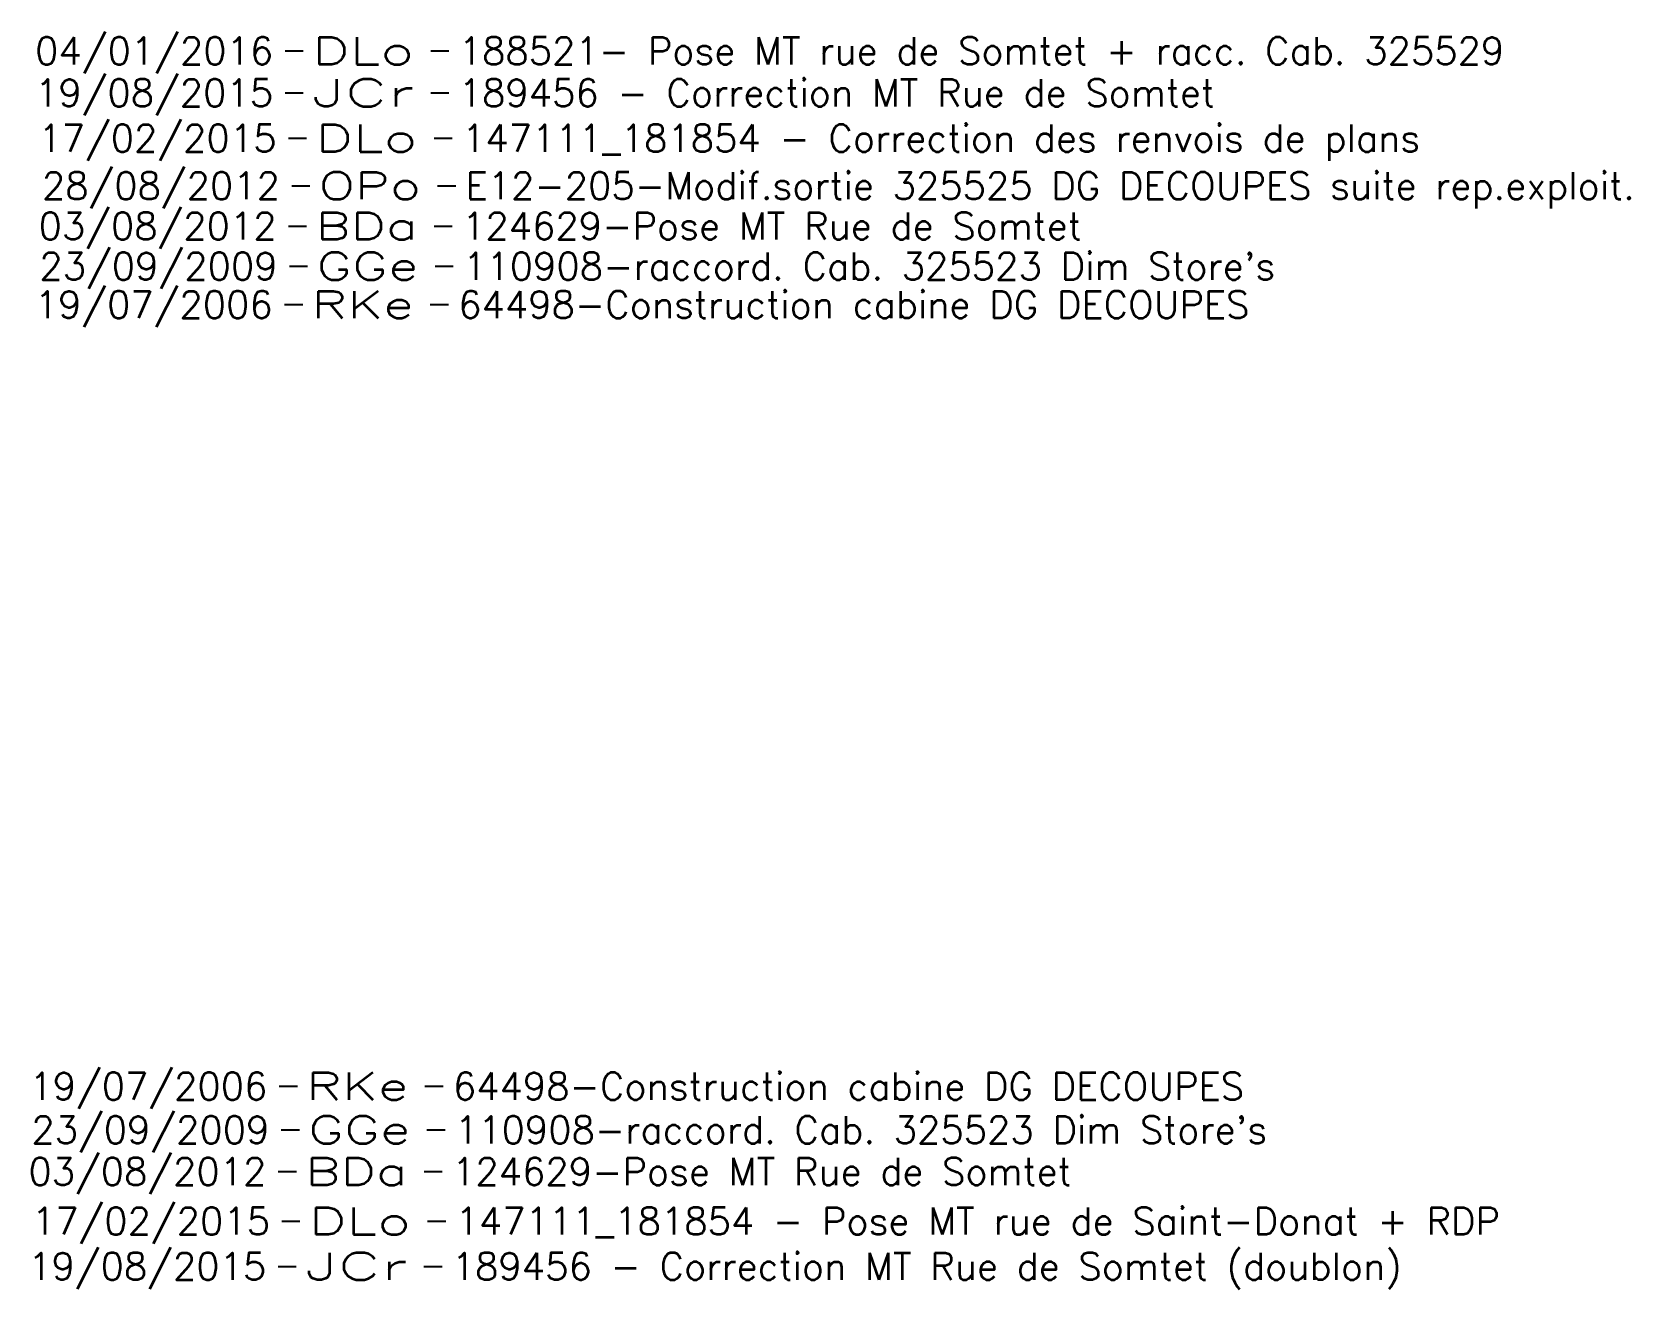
# Model space of a CAD drawing. Header units: millimetres. Extents: x 170000 to 170982, y 110182 to 111000.
# Drawn here: x 170440.72 to 170484.74, y 110483.66 to 110518.27 of the extents above; entities that cross this region are included whole.
import ezdxf
from ezdxf.enums import TextEntityAlignment as Align

# ---------------------------------------------------------------- set-up
doc = ezdxf.new("R2010")
doc.units = ezdxf.units.MM
doc.layers.get('0').update_dxf_attribs({"linetype": 'CONTINUOUS'})
doc.layers.add('M_910', color=7, linetype='CONTINUOUS', plot=False)
doc.styles.get("Standard").update_dxf_attribs({"font": 'romans.shx', "width": 0.85})

# ---------------------------------------------------------------- blocks, each defined once
blk = doc.blocks.new('GIS_MODF')
at = {"color": 0, "linetype": 'Continuous', "flags": 128}
for points in [[(-2.257, -0.012), (-1.757, -0.012)], [(1.758, -0.012), (2.258, -0.012)]]:
    blk.add_lwpolyline(points, dxfattribs=at)
at = {"color": 0, "linetype": 'Continuous'}
blk.add_attdef('DATE', text='', height=0.75, dxfattribs=at).set_placement((-2.583, -0.387), align=Align.RIGHT)
at = {"color": 0, "linetype": 'Continuous', "width": 3.590909}
blk.add_attdef('USER', text='', height=0.75, dxfattribs=at).set_placement((-1.516, -0.387), (1.306, -0.387), align=Align.FIT)
at = {"color": 0, "linetype": 'Continuous'}
blk.add_attdef('DESC', (2.528, -0.387), '', height=0.75, dxfattribs=at)

msp = doc.modelspace()

# ---------------------------------------------------------------- block references
at = {"layer": 'M_910'}
ref = msp.add_blockref('GIS_MODF', (170449.947, 110517.767), dxfattribs=at)
ref.add_attrib('DATE', '04/01/2016', dxfattribs={"layer": '0', "color": 0, "linetype": 'Continuous', "height": 0.75}).set_placement((170447.365, 110517.38), align=Align.RIGHT)
ref.add_attrib('USER', 'DLo', dxfattribs={"layer": '0', "color": 0, "linetype": 'Continuous', "height": 0.75, "width": 1.462963}).set_placement((170448.431, 110517.38), (170451.253, 110517.38), align=Align.FIT)
ref.add_attrib('DESC', '188521- Pose MT rue de Somtet + racc. Cab. 325529', (170452.475, 110517.38), dxfattribs={"layer": '0', "color": 0, "linetype": 'Continuous', "height": 0.75})
ref = msp.add_blockref('GIS_MODF', (170449.947, 110516.612), dxfattribs=at)
ref.add_attrib('DATE', '19/08/2015', dxfattribs={"layer": '0', "color": 0, "linetype": 'Continuous', "height": 0.75}).set_placement((170447.364, 110516.225), align=Align.RIGHT)
ref.add_attrib('USER', 'JCr', dxfattribs={"layer": '0', "color": 0, "linetype": 'Continuous', "height": 0.75, "width": 1.612245}).set_placement((170448.431, 110516.225), (170451.252, 110516.225), align=Align.FIT)
ref.add_attrib('DESC', '189456 - Correction MT Rue de Somtet', (170452.475, 110516.225), dxfattribs={"layer": '0', "color": 0, "linetype": 'Continuous', "height": 0.75})
ref = msp.add_blockref('GIS_MODF', (170450.039, 110515.359), dxfattribs=at)
ref.add_attrib('DATE', '17/02/2015', dxfattribs={"layer": '0', "color": 0, "linetype": 'Continuous', "height": 0.75}).set_placement((170447.456, 110514.972), align=Align.RIGHT)
ref.add_attrib('USER', 'DLo', dxfattribs={"layer": '0', "color": 0, "linetype": 'Continuous', "height": 0.75, "width": 1.462963}).set_placement((170448.523, 110514.972), (170451.344, 110514.972), align=Align.FIT)
ref.add_attrib('DESC', '147111_181854 - Correction des renvois de plans', (170452.566, 110514.972), dxfattribs={"layer": '0', "color": 0, "linetype": 'Continuous', "height": 0.75})
ref = msp.add_blockref('GIS_MODF', (170450.134, 110514.052), dxfattribs=at)
ref.add_attrib('DATE', '28/08/2012', dxfattribs={"layer": '0', "color": 0, "linetype": 'Continuous', "height": 0.75}).set_placement((170447.551, 110513.665), align=Align.RIGHT)
ref.add_attrib('USER', 'OPo', dxfattribs={"layer": '0', "color": 0, "linetype": 'Continuous', "height": 0.75, "width": 1.338983}).set_placement((170448.618, 110513.665), (170451.44, 110513.665), align=Align.FIT)
ref.add_attrib('DESC', 'E12-205-Modif.sortie 325525 DG DECOUPES suite rep.exploit.', (170452.662, 110513.665), dxfattribs={"layer": '0', "color": 0, "linetype": 'Continuous', "height": 0.75})
ref = msp.add_blockref('GIS_MODF', (170450.041, 110512.941), dxfattribs=at)
ref.add_attrib('DATE', '03/08/2012', dxfattribs={"layer": '0', "color": 0, "linetype": 'Continuous', "height": 0.75}).set_placement((170447.459, 110512.555), align=Align.RIGHT)
ref.add_attrib('USER', 'BDa', dxfattribs={"layer": '0', "color": 0, "linetype": 'Continuous', "height": 0.75, "width": 1.385965}).set_placement((170448.526, 110512.555), (170451.347, 110512.555), align=Align.FIT)
ref.add_attrib('DESC', '124629-Pose MT Rue de Somtet', (170452.569, 110512.555), dxfattribs={"layer": '0', "color": 0, "linetype": 'Continuous', "height": 0.75})
ref = msp.add_blockref('GIS_MODF', (170450.067, 110511.834), dxfattribs=at)
ref.add_attrib('DATE', '23/09/2009', dxfattribs={"layer": '0', "color": 0, "linetype": 'Continuous', "height": 0.75}).set_placement((170447.484, 110511.448), align=Align.RIGHT)
ref.add_attrib('USER', 'GGe', dxfattribs={"layer": '0', "color": 0, "linetype": 'Continuous', "height": 0.75, "width": 1.385965}).set_placement((170448.551, 110511.448), (170451.373, 110511.448), align=Align.FIT)
ref.add_attrib('DESC', "110908-raccord. Cab. 325523 Dim Store's", (170452.595, 110511.448), dxfattribs={"layer": '0', "color": 0, "linetype": 'Continuous', "height": 0.75})
ref = msp.add_blockref('GIS_MODF', (170449.935, 110510.777), dxfattribs=at)
ref.add_attrib('DATE', '19/07/2006', dxfattribs={"layer": '0', "color": 0, "linetype": 'Continuous', "height": 0.75}).set_placement((170447.352, 110510.39), align=Align.RIGHT)
ref.add_attrib('USER', 'RKe', dxfattribs={"layer": '0', "color": 0, "linetype": 'Continuous', "height": 0.75, "width": 1.385965}).set_placement((170448.419, 110510.39), (170451.24, 110510.39), align=Align.FIT)
ref.add_attrib('DESC', '64498-Construction cabine DG DECOUPES', (170452.462, 110510.39), dxfattribs={"layer": '0', "color": 0, "linetype": 'Continuous', "height": 0.75})
ref = msp.add_blockref('GIS_MODF', (170449.788, 110489.252), dxfattribs=at)
ref.add_attrib('DATE', '19/07/2006', dxfattribs={"layer": '0', "color": 0, "linetype": 'Continuous', "height": 0.75}).set_placement((170447.206, 110488.865), align=Align.RIGHT)
ref.add_attrib('USER', 'RKe', dxfattribs={"layer": '0', "color": 0, "linetype": 'Continuous', "height": 0.75, "width": 1.385965}).set_placement((170448.273, 110488.865), (170451.094, 110488.865), align=Align.FIT)
ref.add_attrib('DESC', '64498-Construction cabine DG DECOUPES', (170452.316, 110488.865), dxfattribs={"layer": '0', "color": 0, "linetype": 'Continuous', "height": 0.75})
ref = msp.add_blockref('GIS_MODF', (170449.843, 110488.053), dxfattribs=at)
ref.add_attrib('DATE', '23/09/2009', dxfattribs={"layer": '0', "color": 0, "linetype": 'Continuous', "height": 0.75}).set_placement((170447.26, 110487.666), align=Align.RIGHT)
ref.add_attrib('USER', 'GGe', dxfattribs={"layer": '0', "color": 0, "linetype": 'Continuous', "height": 0.75, "width": 1.385965}).set_placement((170448.327, 110487.666), (170451.149, 110487.666), align=Align.FIT)
ref.add_attrib('DESC', "110908-raccord. Cab. 325523 Dim Store's", (170452.371, 110487.666), dxfattribs={"layer": '0', "color": 0, "linetype": 'Continuous', "height": 0.75})
ref = msp.add_blockref('GIS_MODF', (170449.763, 110486.904), dxfattribs=at)
ref.add_attrib('DATE', '03/08/2012', dxfattribs={"layer": '0', "color": 0, "linetype": 'Continuous', "height": 0.75}).set_placement((170447.18, 110486.517), align=Align.RIGHT)
ref.add_attrib('USER', 'BDa', dxfattribs={"layer": '0', "color": 0, "linetype": 'Continuous', "height": 0.75, "width": 1.385965}).set_placement((170448.247, 110486.517), (170451.069, 110486.517), align=Align.FIT)
ref.add_attrib('DESC', '124629-Pose MT Rue de Somtet', (170452.291, 110486.517), dxfattribs={"layer": '0', "color": 0, "linetype": 'Continuous', "height": 0.75})
ref = msp.add_blockref('GIS_MODF', (170449.859, 110485.541), dxfattribs=at)
ref.add_attrib('DATE', '17/02/2015', dxfattribs={"layer": '0', "color": 0, "linetype": 'Continuous', "height": 0.75}).set_placement((170447.277, 110485.154), align=Align.RIGHT)
ref.add_attrib('USER', 'DLo', dxfattribs={"layer": '0', "color": 0, "linetype": 'Continuous', "height": 0.75, "width": 1.462963}).set_placement((170448.344, 110485.154), (170451.165, 110485.154), align=Align.FIT)
ref.add_attrib('DESC', '147111_181854 - Pose MT rue de Saint-Donat + RDP', (170452.387, 110485.154), dxfattribs={"layer": '0', "color": 0, "linetype": 'Continuous', "height": 0.75})
ref = msp.add_blockref('GIS_MODF', (170449.757, 110484.293), dxfattribs=at)
ref.add_attrib('DATE', '19/08/2015', dxfattribs={"layer": '0', "color": 0, "linetype": 'Continuous', "height": 0.75}).set_placement((170447.175, 110483.907), align=Align.RIGHT)
ref.add_attrib('USER', 'JCr', dxfattribs={"layer": '0', "color": 0, "linetype": 'Continuous', "height": 0.75, "width": 1.612245}).set_placement((170448.241, 110483.907), (170451.063, 110483.907), align=Align.FIT)
ref.add_attrib('DESC', '189456 - Correction MT Rue de Somtet (doublon)', (170452.285, 110483.907), dxfattribs={"layer": '0', "color": 0, "linetype": 'Continuous', "height": 0.75})

doc.saveas('drawing.dxf')
